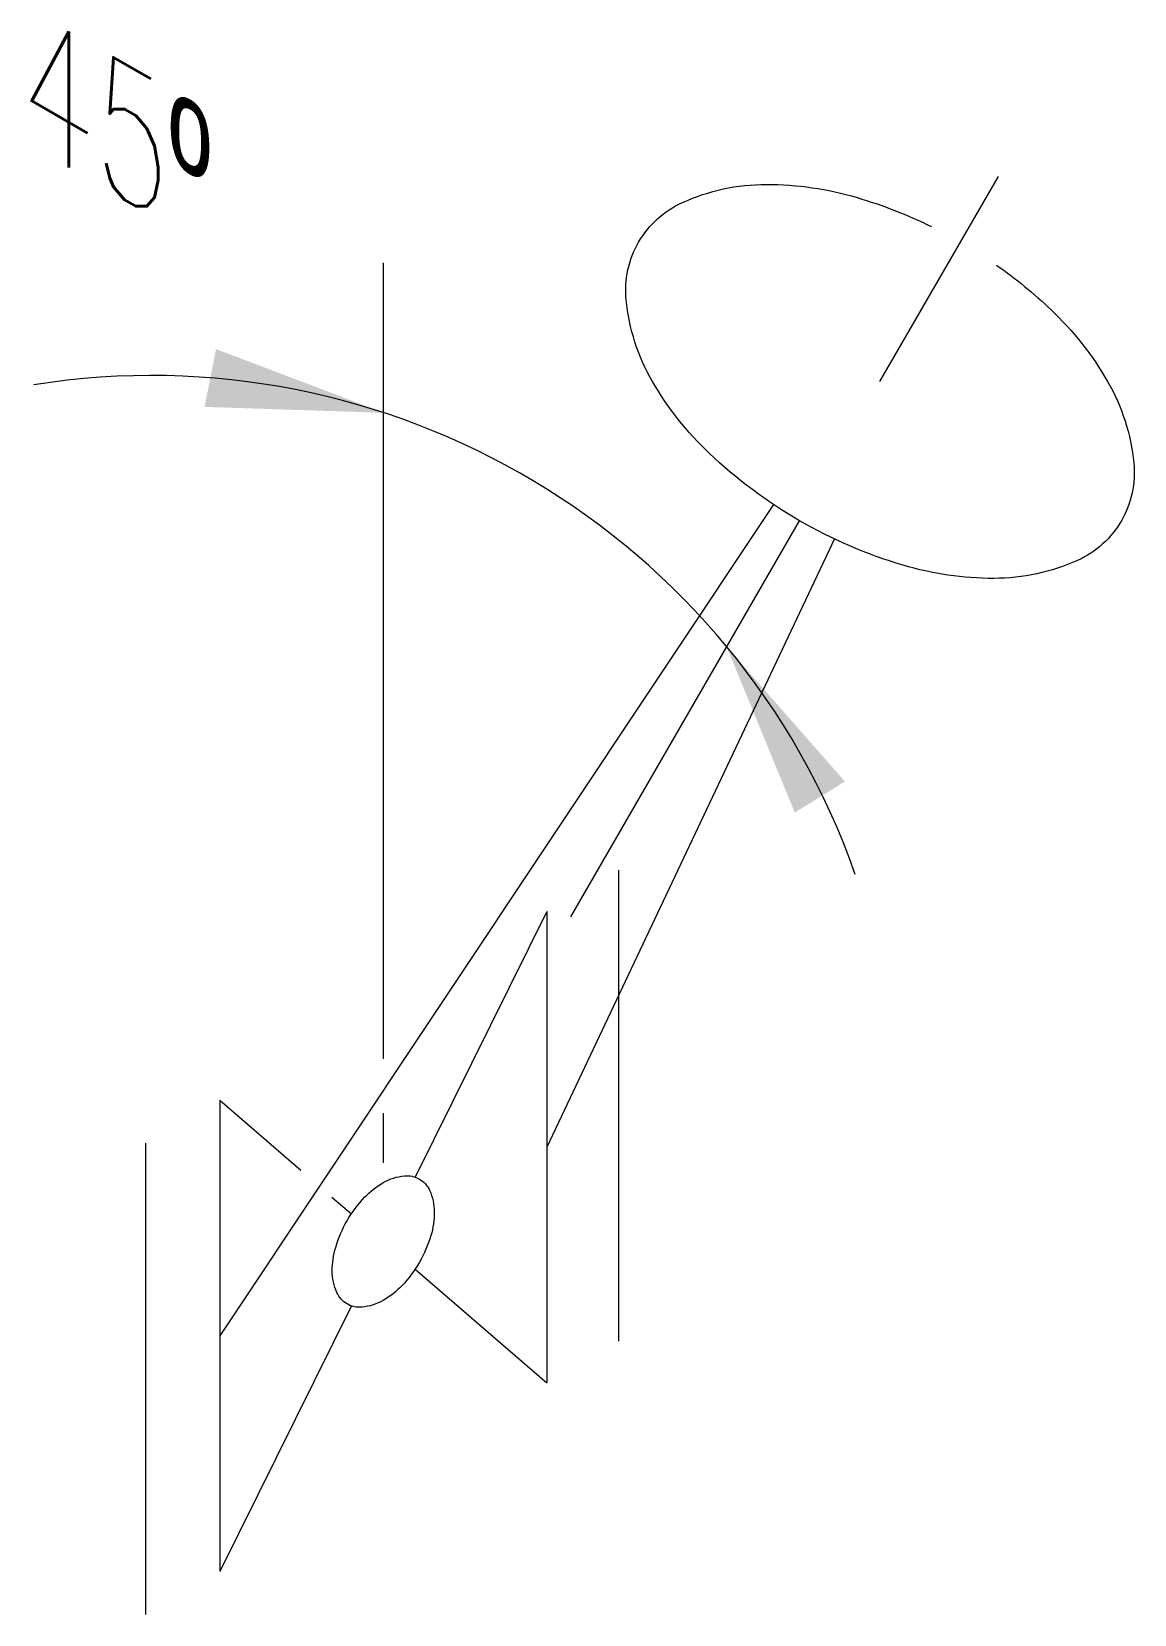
# Model space of a CAD drawing. Header units: millimetres. Extents: x -9991.1 to -9990.16, y -72.96 to -71.62.
import ezdxf

# ---------------------------------------------------------------- set-up
doc = ezdxf.new("R2010")
doc.units = ezdxf.units.MM
doc.layers.add('Tub_iso_válvulas', color=2, linetype='Continuous')
doc.styles.add('ISONEG80', font='ROMANSBR', dxfattribs={"width": 0.85, "height": 2})

msp = doc.modelspace()

# ---------------------------------------------------------------- linework, layer by layer
at = {"layer": 'Tub_iso_válvulas', "color": 1}
for p, q in [((-9990.3803, -71.918), (-9990.2798, -71.7439)), ((-9990.8015, -72.4932), (-9990.8015, -71.8173)), ((-9990.4707, -72.0225), (-9990.9405, -72.7282)), ((-9990.6427, -72.3725), (-9990.4486, -72.0362)), ((-9990.419, -72.0517), (-9990.6631, -72.568))]:
    msp.add_line(p, q, dxfattribs=at)
at = {"layer": 'Tub_iso_válvulas'}
for p, q in [((-9990.6021, -72.3328), (-9990.6021, -72.7328)), ((-9990.6631, -72.368), (-9990.7748, -72.5935)), ((-9990.6631, -72.368), (-9990.6631, -72.768)), ((-9990.9405, -72.5282), (-9990.9405, -72.9282)), ((-9990.9405, -72.5282), (-9990.8719, -72.5876)), ((-9990.8015, -72.5814), (-9990.8015, -72.5393)), ((-9991.0037, -72.5647), (-9991.0037, -72.9647)), ((-9990.8454, -72.6105), (-9990.8289, -72.6247)), ((-9990.7748, -72.6715), (-9990.6631, -72.768)), ((-9990.8289, -72.7028), (-9990.9405, -72.9282))]:
    msp.add_line(p, q, dxfattribs=at)
at = {"layer": 'Tub_iso_válvulas', "color": 1}
msp.add_lwpolyline([(-9990.2813, -71.8193, -0.036377), (-9990.2354, -71.8569, -0.072341), (-9990.1872, -71.918, -0.106617), (-9990.1649, -71.9872, -0.156851), (-9990.1754, -72.0362, -0.156851), (-9990.2126, -72.0699, -0.106617), (-9990.2837, -72.0852, -0.072341), (-9990.3607, -72.074, -0.058752), (-9990.4486, -72.0362, -0.058752), (-9990.5252, -71.979, -0.072341), (-9990.5734, -71.918, -0.106617), (-9990.5957, -71.8487, -0.156851), (-9990.5851, -71.7997, -0.156851), (-9990.548, -71.7661, -0.106617), (-9990.4768, -71.7507, -0.072341), (-9990.3998, -71.7619, -0.041553), (-9990.3367, -71.7865, -0.058752)], format="xyb", dxfattribs=at)
at = {"layer": 'Tub_iso_válvulas'}
msp.add_lwpolyline([(-9990.7712, -72.6658, -0.058752), (-9990.786, -72.6857, -0.072341), (-9990.8018, -72.6981, -0.106617), (-9990.8198, -72.7039, -0.156851), (-9990.8325, -72.7012, -0.156851), (-9990.8412, -72.6915, -0.106617), (-9990.8451, -72.6731, -0.072341), (-9990.8422, -72.6532, -0.058752), (-9990.8325, -72.6305, -0.058752), (-9990.8176, -72.6106, -0.072341), (-9990.8018, -72.5981, -0.106617), (-9990.7839, -72.5924, -0.156851), (-9990.7712, -72.5951, -0.156851), (-9990.7625, -72.6047, -0.106617), (-9990.7585, -72.6231, -0.072341), (-9990.7614, -72.6431, -0.058752)], format="xyb", close=True, dxfattribs=at)
at = {"layer": 'Tub_iso_válvulas', "color": 1}
msp.add_arc((-9990.999, -72.5466), 0.6336, 19.3684, 99.032, dxfattribs=at)
for points in [[(-9990.9535, -71.9396), (-9990.9437, -71.8905), (-9990.8015, -71.9446)], [(-9990.4101, -72.2576), (-9990.4526, -72.284), (-9990.5104, -72.1433)]]:
    msp.add_solid(points, dxfattribs=at)

# ---------------------------------------------------------------- texts
at = {"layer": 'Tub_iso_válvulas', "style": 'ISONEG80', "oblique": 330, "width": 0.85}
msp.add_attdef('45º', (-9991.1096, -71.7128), '45%%D', height=0.1, rotation=330, dxfattribs=at)

doc.saveas('drawing.dxf')
